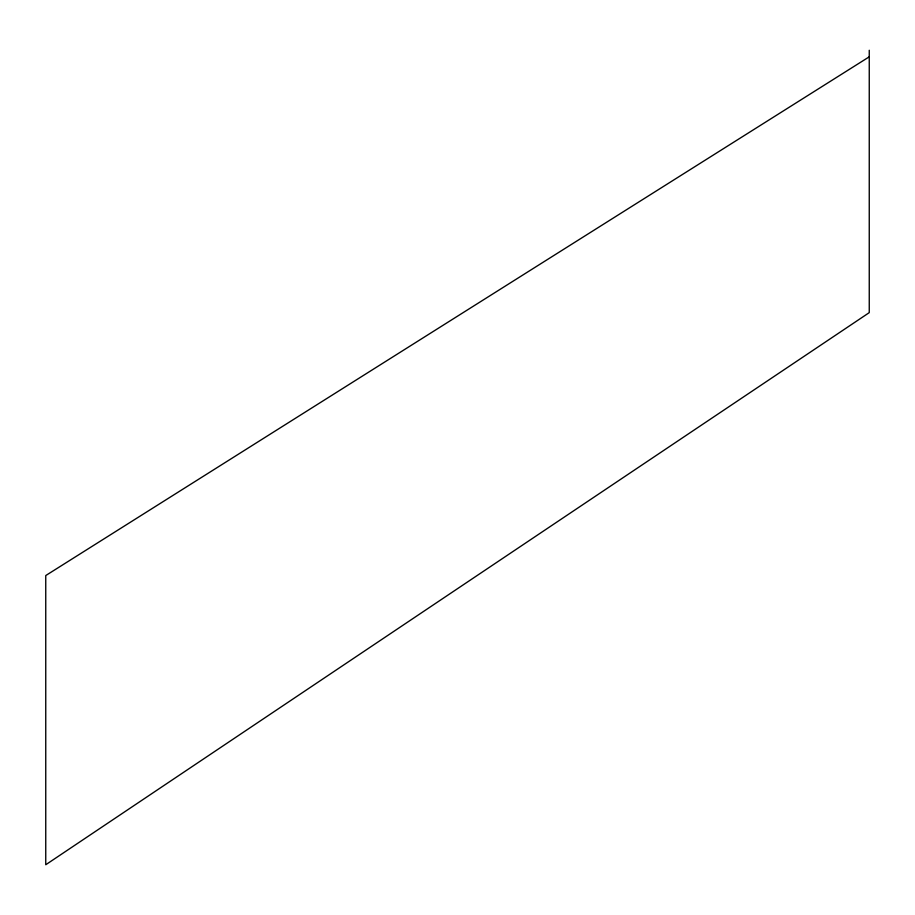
<?xml version="1.0" encoding="UTF-8"?>
<svg xmlns="http://www.w3.org/2000/svg" width="915" height="915" viewBox="0 0 915 915"><rect width="100%" height="100%" fill="white"/><g stroke="black" fill="none" stroke-linecap="round" stroke-linejoin="round"><path stroke-width="1.37" d="M869.25 56.822L45.75 575.546L45.75 864.744L869.25 312.633L869.25 50.256"/></g></svg>
